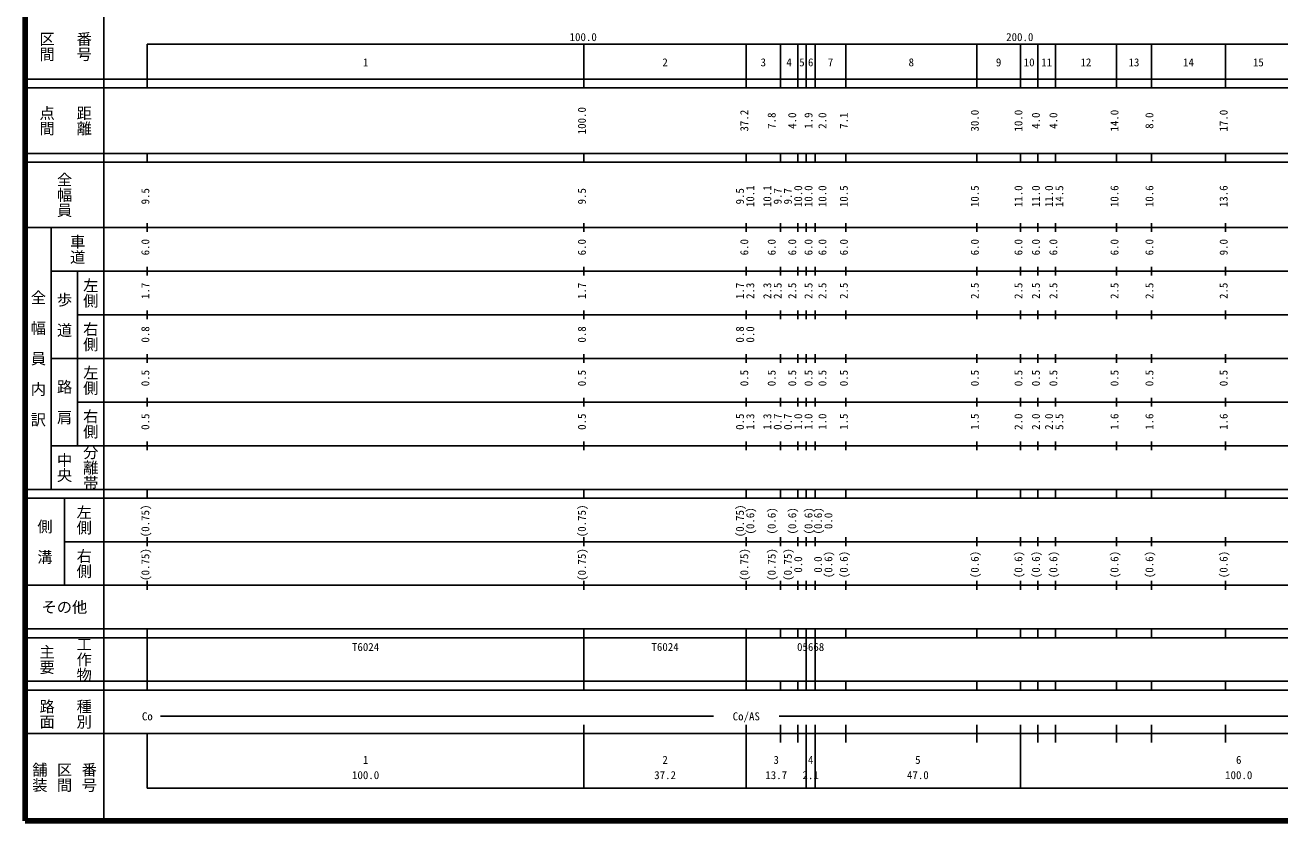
# Model space of a CAD drawing. Units: millimetres on the paper, enlarged 1000 times. Extents: x 40000 to 680000, y 20000 to 380000.
# Drawn here: x 40000 to 327434, y 20000 to 202409 of the extents above; entities that cross this region are included whole.
import ezdxf
from ezdxf.enums import TextEntityAlignment as Align

# ---------------------------------------------------------------- set-up
doc = ezdxf.new("R2010")
doc.units = ezdxf.units.MM
doc.header["$LTSCALE"] = 1000
doc.layers.add('M-TTL', color=2, linetype='Continuous', lineweight=140)
doc.layers.add('M-TTL-BAND', color=7, linetype='Continuous', lineweight=25)
doc.styles.add('@ＭＳ ゴシック', font='')
doc.styles.add('ＭＳ ゴシック', font='')
doc.styles.get('@ＭＳ ゴシック').set_extended_font_data('@MS Gothic')
doc.styles.get('ＭＳ ゴシック').set_extended_font_data('MS Gothic')

msp = doc.modelspace()

# ---------------------------------------------------------------- linework, layer by layer
at = {"layer": 'M-TTL'}
for p, q in [((40000, 380000), (40000, 20000)), ((40000, 20000), (680000, 20000))]:
    msp.add_line(p, q, dxfattribs=at)
at = {"layer": 'M-TTL-BAND'}
for p, q in [((58000, 370000), (58000, 20000)), ((68000, 198000), (579000, 198000)), ((68000, 198000), (68000, 188000)), ((168000, 188000), (168000, 198000)), ((205200, 188000), (205200, 198000)), ((213000, 188000), (213000, 198000)), ((217000, 188000), (217000, 198000)), ((218900, 188000), (218900, 198000)), ((221000, 188000), (221000, 198000)), ((228000, 188000), (228000, 198000)), ((258000, 188000), (258000, 198000)), ((268000, 188000), (268000, 198000)), ((272000, 188000), (272000, 198000)), ((276000, 188000), (276000, 198000)), ((290000, 188000), (290000, 198000)), ((298000, 188000), (298000, 198000)), ((315000, 188000), (315000, 198000)), ((40000, 190000), (579000, 190000)), ((40000, 188000), (579000, 188000)), ((40000, 173000), (579000, 173000)), ((68000, 171000), (68000, 173000)), ((168000, 171000), (168000, 173000)), ((205200, 171000), (205200, 173000)), ((213000, 171000), (213000, 173000)), ((217000, 171000), (217000, 173000)), ((218900, 171000), (218900, 173000)), ((221000, 171000), (221000, 173000)), ((228000, 171000), (228000, 173000)), ((258000, 171000), (258000, 173000)), ((268000, 171000), (268000, 173000)), ((272000, 171000), (272000, 173000)), ((276000, 171000), (276000, 173000)), ((290000, 171000), (290000, 173000)), ((298000, 171000), (298000, 173000)), ((315000, 171000), (315000, 173000)), ((40000, 171000), (579000, 171000)), ((40000, 156000), (579000, 156000)), ((46000, 96000), (46000, 156000)), ((68000, 155000), (68000, 157000)), ((168000, 155000), (168000, 157000)), ((205200, 155000), (205200, 157000)), ((213000, 155000), (213000, 157000)), ((217000, 155000), (217000, 157000)), ((218900, 155000), (218900, 157000)), ((221000, 155000), (221000, 157000)), ((228000, 155000), (228000, 157000)), ((258000, 155000), (258000, 157000)), ((268000, 155000), (268000, 157000)), ((272000, 155000), (272000, 157000)), ((276000, 155000), (276000, 157000)), ((290000, 155000), (290000, 157000)), ((298000, 155000), (298000, 157000)), ((315000, 155000), (315000, 157000)), ((68000, 145000), (68000, 147000)), ((168000, 145000), (168000, 147000)), ((205200, 145000), (205200, 147000)), ((213000, 145000), (213000, 147000)), ((217000, 145000), (217000, 147000)), ((218900, 145000), (218900, 147000)), ((221000, 145000), (221000, 147000)), ((228000, 145000), (228000, 147000)), ((258000, 145000), (258000, 147000)), ((268000, 145000), (268000, 147000)), ((272000, 145000), (272000, 147000)), ((276000, 145000), (276000, 147000)), ((290000, 145000), (290000, 147000)), ((298000, 145000), (298000, 147000)), ((315000, 145000), (315000, 147000)), ((46000, 146000), (579000, 146000)), ((52000, 146000), (52000, 106000)), ((52000, 136000), (579000, 136000)), ((68000, 135000), (68000, 137000)), ((168000, 135000), (168000, 137000)), ((205200, 135000), (205200, 137000)), ((213000, 135000), (213000, 137000)), ((217000, 135000), (217000, 137000)), ((218900, 135000), (218900, 137000)), ((221000, 135000), (221000, 137000)), ((228000, 135000), (228000, 137000)), ((258000, 135000), (258000, 137000)), ((268000, 135000), (268000, 137000)), ((272000, 135000), (272000, 137000)), ((276000, 135000), (276000, 137000)), ((290000, 135000), (290000, 137000)), ((298000, 135000), (298000, 137000)), ((315000, 135000), (315000, 137000)), ((68000, 125000), (68000, 127000)), ((168000, 125000), (168000, 127000)), ((205200, 125000), (205200, 127000)), ((213000, 125000), (213000, 127000)), ((217000, 125000), (217000, 127000)), ((218900, 125000), (218900, 127000)), ((221000, 125000), (221000, 127000)), ((228000, 125000), (228000, 127000)), ((258000, 125000), (258000, 127000)), ((268000, 125000), (268000, 127000)), ((272000, 125000), (272000, 127000)), ((276000, 125000), (276000, 127000)), ((290000, 125000), (290000, 127000)), ((298000, 125000), (298000, 127000)), ((315000, 125000), (315000, 127000)), ((46000, 126000), (579000, 126000)), ((52000, 116000), (579000, 116000)), ((68000, 115000), (68000, 117000)), ((168000, 115000), (168000, 117000)), ((205200, 115000), (205200, 117000)), ((213000, 115000), (213000, 117000)), ((217000, 115000), (217000, 117000)), ((218900, 115000), (218900, 117000)), ((221000, 115000), (221000, 117000)), ((228000, 115000), (228000, 117000)), ((258000, 115000), (258000, 117000)), ((268000, 115000), (268000, 117000)), ((272000, 115000), (272000, 117000)), ((276000, 115000), (276000, 117000)), ((290000, 115000), (290000, 117000)), ((298000, 115000), (298000, 117000)), ((315000, 115000), (315000, 117000)), ((68000, 105000), (68000, 107000)), ((168000, 105000), (168000, 107000)), ((205200, 105000), (205200, 107000)), ((213000, 105000), (213000, 107000)), ((217000, 105000), (217000, 107000)), ((218900, 105000), (218900, 107000)), ((221000, 105000), (221000, 107000)), ((228000, 105000), (228000, 107000)), ((258000, 105000), (258000, 107000)), ((268000, 105000), (268000, 107000)), ((272000, 105000), (272000, 107000)), ((276000, 105000), (276000, 107000)), ((290000, 105000), (290000, 107000)), ((298000, 105000), (298000, 107000)), ((315000, 105000), (315000, 107000)), ((46000, 106000), (579000, 106000)), ((40000, 96000), (579000, 96000)), ((68000, 94000), (68000, 96000)), ((168000, 94000), (168000, 96000)), ((205200, 94000), (205200, 96000)), ((213000, 94000), (213000, 96000)), ((217000, 94000), (217000, 96000)), ((218900, 94000), (218900, 96000)), ((221000, 94000), (221000, 96000)), ((228000, 94000), (228000, 96000)), ((258000, 94000), (258000, 96000)), ((268000, 94000), (268000, 96000)), ((272000, 94000), (272000, 96000)), ((276000, 94000), (276000, 96000)), ((290000, 94000), (290000, 96000)), ((298000, 94000), (298000, 96000)), ((315000, 94000), (315000, 96000)), ((40000, 94000), (579000, 94000)), ((49000, 94000), (49000, 74000)), ((49000, 84000), (579000, 84000)), ((68000, 83000), (68000, 85000)), ((168000, 83000), (168000, 85000)), ((205200, 83000), (205200, 85000)), ((213000, 83000), (213000, 85000)), ((217000, 83000), (217000, 85000)), ((218900, 83000), (218900, 85000)), ((221000, 83000), (221000, 85000)), ((228000, 83000), (228000, 85000)), ((258000, 83000), (258000, 85000)), ((268000, 83000), (268000, 85000)), ((272000, 83000), (272000, 85000)), ((276000, 83000), (276000, 85000)), ((290000, 83000), (290000, 85000)), ((298000, 83000), (298000, 85000)), ((315000, 83000), (315000, 85000)), ((68000, 73000), (68000, 75000)), ((168000, 73000), (168000, 75000)), ((205200, 73000), (205200, 75000)), ((213000, 73000), (213000, 75000)), ((217000, 73000), (217000, 75000)), ((218900, 73000), (218900, 75000)), ((221000, 73000), (221000, 75000)), ((228000, 73000), (228000, 75000)), ((258000, 73000), (258000, 75000)), ((268000, 73000), (268000, 75000)), ((272000, 73000), (272000, 75000)), ((276000, 73000), (276000, 75000)), ((290000, 73000), (290000, 75000)), ((298000, 73000), (298000, 75000)), ((315000, 73000), (315000, 75000)), ((40000, 74000), (579000, 74000)), ((40000, 64000), (579000, 64000)), ((68000, 62000), (68000, 64000)), ((168000, 62000), (168000, 64000)), ((205200, 62000), (205200, 64000)), ((213000, 62000), (213000, 64000)), ((217000, 62000), (217000, 64000)), ((218900, 62000), (218900, 64000)), ((221000, 62000), (221000, 64000)), ((228000, 62000), (228000, 64000)), ((258000, 62000), (258000, 64000)), ((268000, 62000), (268000, 64000)), ((272000, 62000), (272000, 64000)), ((276000, 62000), (276000, 64000)), ((290000, 62000), (290000, 64000)), ((298000, 62000), (298000, 64000)), ((315000, 62000), (315000, 64000)), ((40000, 62000), (579000, 62000)), ((68000, 52000), (68000, 62000)), ((168000, 52000), (168000, 62000)), ((168000, 52000), (168000, 62000)), ((205200, 52000), (205200, 62000)), ((218900, 52000), (218900, 62000)), ((221000, 52000), (221000, 62000)), ((40000, 52000), (579000, 52000)), ((68000, 50000), (68000, 52000)), ((168000, 50000), (168000, 52000)), ((205200, 50000), (205200, 52000)), ((213000, 50000), (213000, 52000)), ((217000, 50000), (217000, 52000)), ((218900, 50000), (218900, 52000)), ((221000, 50000), (221000, 52000)), ((228000, 50000), (228000, 52000)), ((258000, 50000), (258000, 52000)), ((268000, 50000), (268000, 52000)), ((272000, 50000), (272000, 52000)), ((276000, 50000), (276000, 52000)), ((290000, 50000), (290000, 52000)), ((298000, 50000), (298000, 52000)), ((315000, 50000), (315000, 52000)), ((40000, 50000), (579000, 50000)), ((71000, 44000), (197700, 44000)), ((212700, 44000), (565000, 44000)), ((168000, 27500), (168000, 42000)), ((205200, 27500), (205200, 42000)), ((213000, 38000), (213000, 42000)), ((217000, 38000), (217000, 42000)), ((218900, 27500), (218900, 42000)), ((221000, 27500), (221000, 42000)), ((228000, 38000), (228000, 42000)), ((258000, 38000), (258000, 42000)), ((268000, 27500), (268000, 42000)), ((272000, 38000), (272000, 42000)), ((276000, 38000), (276000, 42000)), ((290000, 38000), (290000, 42000)), ((298000, 38000), (298000, 42000)), ((315000, 38000), (315000, 42000)), ((40000, 40000), (579000, 40000)), ((68000, 40000), (68000, 27500)), ((68000, 27500), (579000, 27500))]:
    msp.add_line(p, q, dxfattribs=at)

# ---------------------------------------------------------------- texts
at = {"layer": 'M-TTL-BAND', "style": '@ＭＳ ゴシック'}
for s, p in [('区間', (45000, 197500)), ('番号', (53500, 197500)), ('点間', (45000, 180500)), ('距離', (53500, 180500)), ('全幅員', (49000, 163500)), ('車道', (52000, 151000)), ('左側', (55000, 141000)), ('全\u3000幅\u3000員\u3000内\u3000訳', (43000, 126000)), ('歩\u3000道', (49000, 136000)), ('右側', (55000, 131000)), ('左側', (55000, 121000)), ('路\u3000肩', (49000, 116000)), ('右側', (55000, 111000)), ('中央', (49000, 101000)), ('分離帯', (55000, 101000)), ('左側', (53500, 89000)), ('側\u3000溝', (44500, 84000)), ('右側', (53500, 79000)), ('工作物', (53500, 57000)), ('主要', (45000, 57000)), ('路面', (45000, 44500)), ('種別', (53500, 44500)), ('舗装', (43333, 30000)), ('区間', (49000, 30000)), ('番号', (54667, 30000))]:
    msp.add_text(s, height=2566, rotation=270, dxfattribs=at).set_placement(p, align=Align.MIDDLE_CENTER)
at = {"layer": 'M-TTL-BAND', "style": 'ＭＳ ゴシック'}
for s, p in [('100.0', (167844, 198195)), ('200.0', (267844, 198195)), ('1', (118000, 192405)), ('2', (186600, 192405)), ('3', (209100, 192405)), ('4', (215000, 192405)), ('5', (217950, 192405)), ('6', (219950, 192405)), ('7', (224500, 192405)), ('8', (243000, 192405)), ('9', (263000, 192405)), ('10', (270000, 192405)), ('11', (274000, 192405)), ('12', (283000, 192405)), ('13', (294000, 192405)), ('14', (306500, 192405)), ('15', (322500, 192405)), ('Co', (68000, 42500)), ('Co/AS', (205200, 42500)), ('1', (118000, 32523)), ('2', (186600, 32523)), ('3', (212050, 32523)), ('4', (219950, 32523)), ('5', (244500, 32523)), ('6', (318000, 32523)), ('100.0', (118000, 29033)), ('37.2', (186600, 29033)), ('13.7', (212050, 29033)), ('2.1', (219950, 29033)), ('47.0', (244500, 29033)), ('100.0', (318000, 29033))]:
    msp.add_text(s, height=1833, dxfattribs=at).set_placement(p, align=Align.BOTTOM_CENTER)
for s, p in [('100.0', (169000, 180500)), ('37.2', (206200, 180500)), ('7.8', (212473, 180500)), ('4.0', (217180, 180500)), ('1.9', (220909, 180500)), ('2.0', (224098, 180500)), ('7.1', (229000, 180500)), ('30.0', (259000, 180500)), ('10.0', (269000, 180500)), ('4.0', (273000, 180500)), ('4.0', (277000, 180500)), ('14.0', (291000, 180500)), ('8.0', (299000, 180500)), ('17.0', (316000, 180500)), ('9.5', (69000, 163174)), ('9.5', (169000, 163174)), ('9.5', (205200, 163174)), ('10.1', (207570, 163174)), ('10.1', (211473, 163174)), ('9.7', (213843, 163174)), ('9.7', (216180, 163174)), ('10.0', (218550, 163174)), ('10.0', (220909, 163174)), ('10.0', (224098, 163174)), ('10.5', (229000, 163174)), ('10.5', (259000, 163174)), ('11.0', (269000, 163174)), ('11.0', (273000, 163174)), ('11.0', (276000, 163174)), ('14.5', (278370, 163174)), ('10.6', (291000, 163174)), ('10.6', (299000, 163174)), ('13.6', (316000, 163174)), ('6.0', (69000, 151500)), ('6.0', (169000, 151500)), ('6.0', (206200, 151500)), ('6.0', (212473, 151500)), ('6.0', (217180, 151500)), ('6.0', (220909, 151500)), ('6.0', (224098, 151500)), ('6.0', (229000, 151500)), ('6.0', (259000, 151500)), ('6.0', (269000, 151500)), ('6.0', (273000, 151500)), ('6.0', (277000, 151500)), ('6.0', (291000, 151500)), ('6.0', (299000, 151500)), ('9.0', (316000, 151500)), ('1.7', (69000, 141500)), ('1.7', (169000, 141500)), ('1.7', (205200, 141500)), ('2.3', (207570, 141500)), ('2.3', (211473, 141500)), ('2.5', (213843, 141500)), ('2.5', (217180, 141500)), ('2.5', (220909, 141500)), ('2.5', (224098, 141500)), ('2.5', (229000, 141500)), ('2.5', (259000, 141500)), ('2.5', (269000, 141500)), ('2.5', (273000, 141500)), ('2.5', (277000, 141500)), ('2.5', (291000, 141500)), ('2.5', (299000, 141500)), ('2.5', (316000, 141500)), ('0.8', (69000, 131500)), ('0.8', (169000, 131500)), ('0.8', (205200, 131500)), ('0.0', (207570, 131500)), ('0.5', (69000, 121500)), ('0.5', (169000, 121500)), ('0.5', (206200, 121500)), ('0.5', (212473, 121500)), ('0.5', (217180, 121500)), ('0.5', (220909, 121500)), ('0.5', (224098, 121500)), ('0.5', (229000, 121500)), ('0.5', (259000, 121500)), ('0.5', (269000, 121500)), ('0.5', (273000, 121500)), ('0.5', (277000, 121500)), ('0.5', (291000, 121500)), ('0.5', (299000, 121500)), ('0.5', (316000, 121500)), ('0.5', (69000, 111500)), ('0.5', (169000, 111500)), ('0.5', (205200, 111500)), ('1.3', (207570, 111500)), ('1.3', (211473, 111500)), ('0.7', (213843, 111500)), ('0.7', (216180, 111500)), ('1.0', (218550, 111500)), ('1.0', (220909, 111500)), ('1.0', (224098, 111500)), ('1.5', (229000, 111500)), ('1.5', (259000, 111500)), ('2.0', (269000, 111500)), ('2.0', (273000, 111500)), ('2.0', (276000, 111500)), ('5.5', (278370, 111500)), ('1.6', (291000, 111500)), ('1.6', (299000, 111500)), ('1.6', (316000, 111500)), ('(0.75)', (69000, 88764)), ('(0.75)', (169000, 88764)), ('(0.75)', (205200, 88764)), ('(0.6)', (207570, 88764)), ('(0.6)', (212473, 88764)), ('(0.6)', (217180, 88764)), ('(0.6)', (220909, 88764)), ('(0.6)', (223098, 88764)), ('0.0', (225468, 88764)), ('(0.75)', (69000, 78764)), ('(0.75)', (169000, 78764)), ('(0.75)', (206200, 78764)), ('(0.75)', (212473, 78764)), ('(0.75)', (216180, 78764)), ('0.0', (218550, 78764)), ('0.0', (223098, 78764)), ('(0.6)', (225468, 78764)), ('(0.6)', (229000, 78764)), ('(0.6)', (259000, 78764)), ('(0.6)', (269000, 78764)), ('(0.6)', (273000, 78764)), ('(0.6)', (277000, 78764)), ('(0.6)', (291000, 78764)), ('(0.6)', (299000, 78764)), ('(0.6)', (316000, 78764))]:
    msp.add_text(s, height=1833, rotation=90, dxfattribs=at).set_placement(p, align=Align.BOTTOM_CENTER)
msp.add_text('その他', height=2566, dxfattribs=at).set_placement((49000, 69000), align=Align.MIDDLE_CENTER)
for s, p in [('T6024', (114875, 58405)), ('T6024', (183475, 58405)), ('05668', (216825, 58405))]:
    msp.add_text(s, height=1833, dxfattribs=at).set_placement(p, align=Align.BOTTOM_LEFT)

doc.saveas('drawing.dxf')
